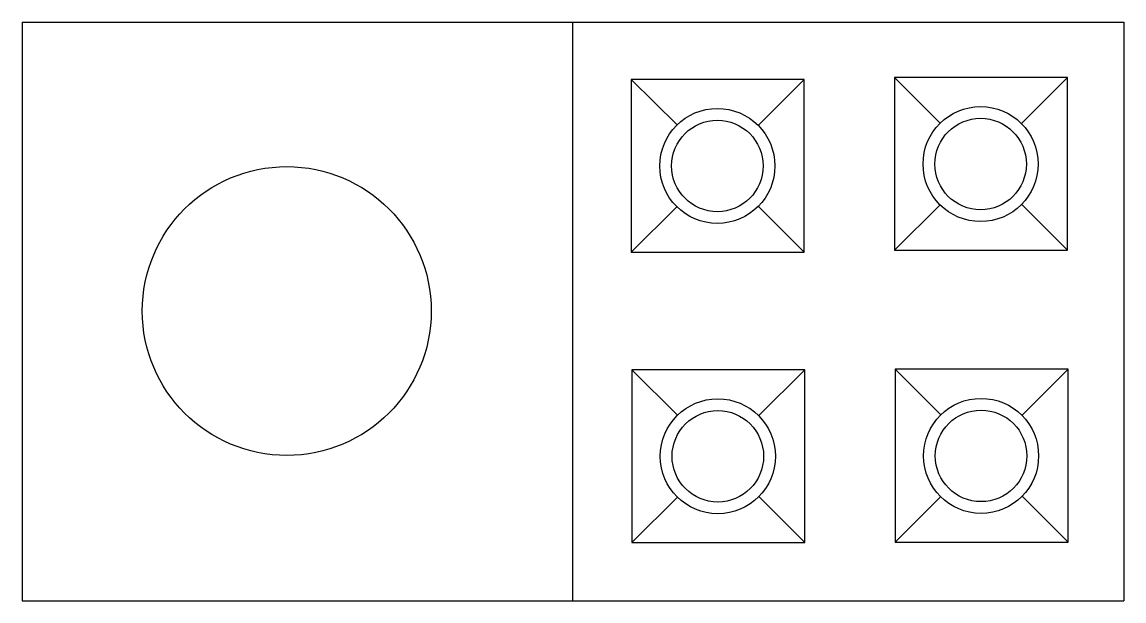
# Model space of a CAD drawing. Extents: x -0.58 to 0.58, y -0.6 to 0.
import ezdxf

# ---------------------------------------------------------------- set-up
doc = ezdxf.new("R2010")
doc.units = 0
doc.header["$MEASUREMENT"] = 0
doc.layers.add('A-PECAS', color=2, linetype='CONTINUOUS')
doc.layers.add('ESC-150', color=1, linetype='CONTINUOUS')

msp = doc.modelspace()

# ---------------------------------------------------------------- linework, layer by layer
at = {"layer": 'A-PECAS'}
for p, q in [((-0.5755, 0), (0.5755, 0)), ((-0.5755, 0), (-0.5755, -0.605)), ((0.5755, 0), (0.5755, -0.605)), ((-0.0005, 0), (-0.0005, -0.605)), ((-0.5755, -0.605), (0.5755, -0.605))]:
    msp.add_line(p, q, dxfattribs=at)
for points in [[(0.0609, -0.2405), (0.2416, -0.2405), (0.2416, -0.0599), (0.0609, -0.0599)], [(0.3359, -0.2385), (0.5166, -0.2385), (0.5166, -0.0579), (0.3359, -0.0579)], [(0.0614, -0.544), (0.2421, -0.544), (0.2421, -0.3633), (0.0614, -0.3633)], [(0.3364, -0.5435), (0.5171, -0.5435), (0.5171, -0.3629), (0.3364, -0.3629)]]:
    msp.add_lwpolyline(points, close=True, dxfattribs=at)
msp.add_circle((-0.299, -0.302), 0.1509, dxfattribs=at)
at = {"layer": 'ESC-150'}
for p, q in [((0.0609, -0.0599), (0.1087, -0.1076)), ((0.1934, -0.1081), (0.2416, -0.0599)), ((0.3359, -0.0579), (0.3837, -0.1056)), ((0.4684, -0.1061), (0.5166, -0.0579)), ((0.0609, -0.2405), (0.1085, -0.193)), ((0.1936, -0.1925), (0.2416, -0.2405)), ((0.3359, -0.2385), (0.3835, -0.191)), ((0.4686, -0.1905), (0.5166, -0.2385)), ((0.0614, -0.3633), (0.1092, -0.411)), ((0.1939, -0.4115), (0.2421, -0.3633)), ((0.3364, -0.3629), (0.3842, -0.4106)), ((0.4689, -0.4111), (0.5171, -0.3629)), ((0.0614, -0.544), (0.109, -0.4964)), ((0.1941, -0.4959), (0.2421, -0.544)), ((0.3364, -0.5435), (0.384, -0.496)), ((0.4691, -0.4955), (0.5171, -0.5435))]:
    msp.add_line(p, q, dxfattribs=at)
for centre, radius in [((0.1508, -0.1504), 0.0601), ((0.4258, -0.1484), 0.0601), ((0.1508, -0.1504), 0.0478), ((0.4258, -0.1484), 0.0478), ((0.1513, -0.4538), 0.0601), ((0.4263, -0.4534), 0.0601), ((0.1513, -0.4538), 0.0478), ((0.4263, -0.4534), 0.0478)]:
    msp.add_circle(centre, radius, dxfattribs=at)

doc.saveas('drawing.dxf')
